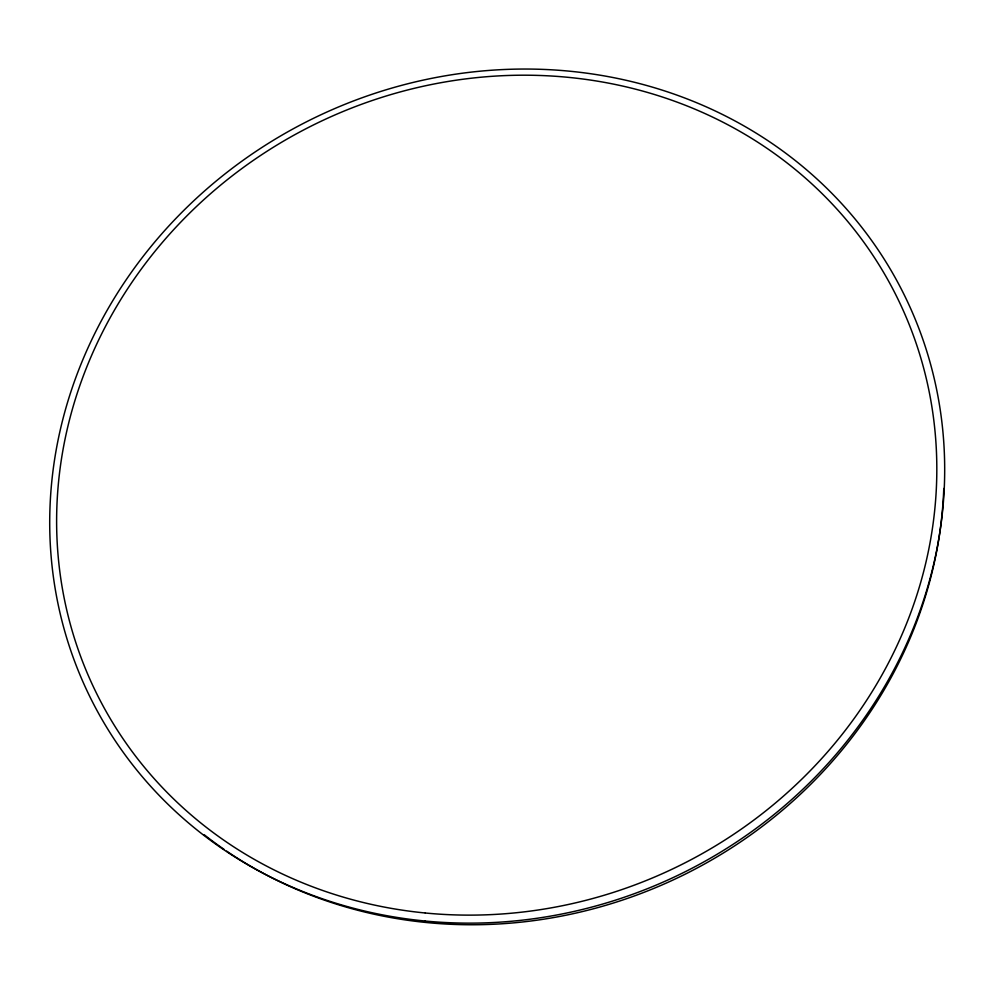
<?xml version="1.0" encoding="UTF-8"?>
<svg xmlns="http://www.w3.org/2000/svg" width="994" height="994" viewBox="0 0 994 994"><rect width="100%" height="100%" fill="white"/><g stroke="black" fill="none" stroke-linecap="round" stroke-linejoin="round"><path stroke-width="1.49" d="M943.778 488.489A451.4 417.952 -26.5 0 1 688.059 872.732A451.4 417.952 -26.5 0 1 226.632 851.125M224.085 849.385A451.4 417.952 -26.5 0 1 204.329 834.836M425.32 913.001A446.567 413.094 -26.5 0 0 908.504 322.814A446.567 413.094 -26.5 0 0 156.331 249.656A446.567 413.094 -26.5 0 0 425.32 913.001M425.159 921.028A454.059 420.077 -26.5 0 0 915.698 320.379A454.059 420.077 -26.5 0 0 150.715 246.872A454.059 420.077 -26.5 0 0 425.159 921.028"/></g></svg>
